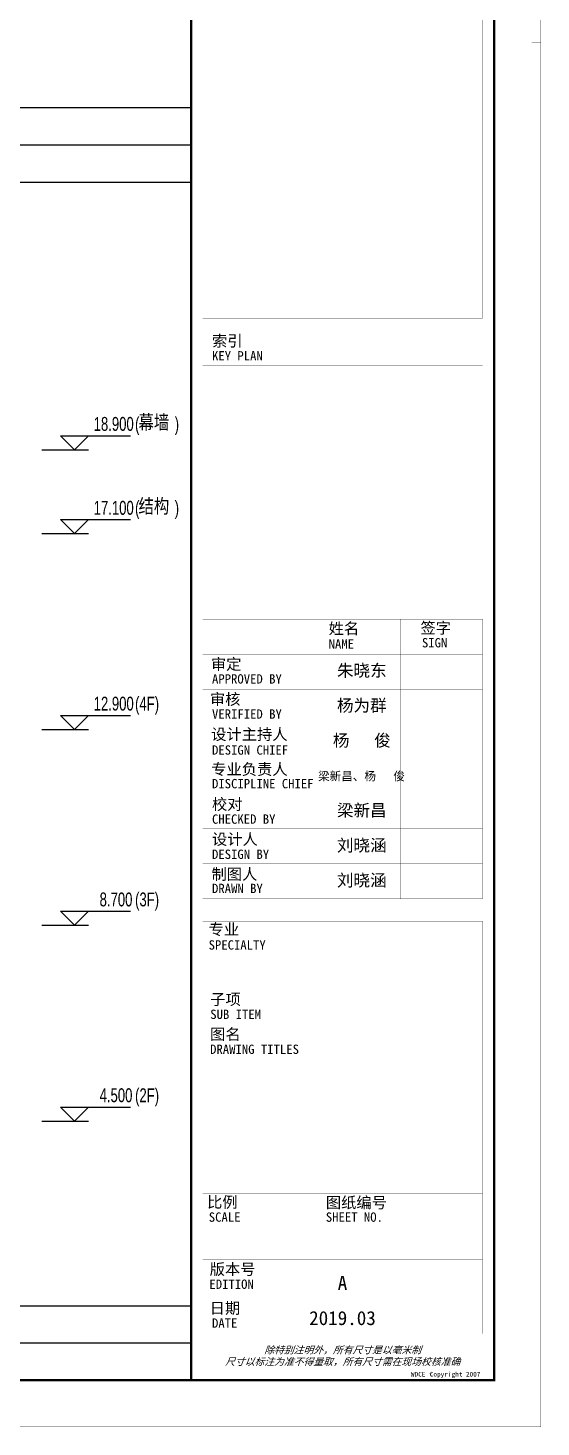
# Model space of a CAD drawing. Extents: x -3 to 440502, y -49243 to 59402.
# Drawn here: x 73106 to 84102, y -2 to 30006 of the extents above; entities that cross this region are included whole.
import ezdxf
from ezdxf.enums import TextEntityAlignment as Align

# ---------------------------------------------------------------- set-up
doc = ezdxf.new("R2010")
doc.units = 0
doc.header["$LTSCALE"] = 1000
doc.header["$MEASUREMENT"] = 0
for name, color, linetype in [('00-图签签名_10', 10, 'Continuous'), ('01-标注_标高', 200, 'Continuous'), ('02-TEXT_标注', 130, 'Continuous'), ('A-0-图名图例', 2, 'Continuous')]:
    doc.layers.add(name, color=color, linetype=linetype)
doc.styles.add('_TCH_DIM', font='ros.shx', dxfattribs={"bigfont": 'jd.shx'})
doc.styles.get("Standard").update_dxf_attribs({"font": 'gbenor.shx', "bigfont": 'gbcbig.shx'})
doc.styles.add('华文细黑', font='STXIHEI.TTF', dxfattribs={"height": 10})
doc.styles.add('图签信息$0$华文细黑', font='STXIHEI.TTF', dxfattribs={"height": 10})

# ---------------------------------------------------------------- blocks, each defined once
blk = doc.blocks.new('图框-A1')
for points, const_width in [([(0, 0), (841, 0), (841, 594), (0, 594)], 0.05), ([(766, 584), (25, 584), (25, 10), (766, 10)], 0.5)]:
    blk.add_lwpolyline(points, close=True, dxfattribs=dict(const_width=const_width))
at = {"const_width": 0.05}
blk.add_lwpolyline([(841, 297), (839, 297)], dxfattribs=at)
blk = doc.blocks.new('图签信息$0$WDCE Copyright200X')
at = {"const_width": 0.016}
blk.add_lwpolyline([(-10.6, 1.26, 1), (-11.4, 1.26, 1)], format="xyb", close=True, dxfattribs=at)
at = {"style": '图签信息$0$华文细黑'}
for s, p in [('WDCE ', (-11.46, 0.5)), ('     Copyright ', (-3.51, 0.5))]:
    blk.add_text(s, height=1, dxfattribs=at).set_placement(p, align=Align.BOTTOM_RIGHT)
blk.add_text('c', height=0.6, dxfattribs=at).set_placement((-11.04, 1.35), align=Align.MIDDLE_CENTER)
blk.add_attdef('200X', text='', height=1, dxfattribs=at).set_placement((-0.45, 0.5), align=Align.BOTTOM_RIGHT)
blk = doc.blocks.new('图签信息')
at = {"const_width": 0.5}
blk.add_lwpolyline([(-65, 0), (0, 0), (0, 500.5), (-65, 500.5)], close=True, dxfattribs=at)
at = {"const_width": 0.05}
for points in [[(-62.5, 404.92), (-62.5, 227.83)], [(-62.5, 227.83), (-2.5, 227.83), (-2.5, 404.92)], [(-57.5, 288.83), (-7.5, 288.83)], [(-57.5, 234.85), (-7.5, 234.85)], [(-62.5, 227.83), (-2.5, 227.83)], [(-62.5, 217.74), (-2.5, 217.74)], [(-62.5, 103.26), (-2.5, 103.26), (-2.5, 163.26), (-62.5, 163.26), (-62.5, 103.26)], [(-37.5, 163.26), (-37.5, 103.26)], [(-20, 163.26), (-20, 103.26)], [(-62.5, 155.76), (-2.5, 155.76)], [(-62.5, 148.26), (-2.5, 148.26)], [(-62.5, 140.76), (-2.5, 140.76)], [(-62.5, 133.26), (-2.5, 133.26)], [(-62.5, 125.76), (-2.5, 125.76)], [(-62.5, 118.26), (-2.5, 118.26)], [(-62.5, 110.76), (-2.5, 110.76)], [(-62.5, 98.5), (-2.5, 98.5), (-2.5, 10), (-62.5, 10), (-62.5, 98.5)], [(-62.5, 83.5), (-2.5, 83.5)], [(-62.5, 76), (-2.5, 76)], [(-62.5, 40), (-2.5, 40)], [(-37.5, 40), (-37.5, 26)], [(-62.5, 26), (-2.5, 26)], [(-62.5, 18), (-2.5, 18)]]:
    blk.add_lwpolyline(points, dxfattribs=at)
blk.add_blockref('图签信息$0$WDCE Copyright200X', (-2.5, 0)).add_auto_attribs({'200X': '2007'})
at = {"style": '图签信息$0$华文细黑'}
for s, height, p in [('索引', 2.4, (-60.5, 224.14)), ('KEY PLAN', 2, (-60.5, 220.74)), ('姓名', 2.4, (-35.5, 162.47)), ('签字', 2.4, (-15.81, 162.57)), ('SIGN', 2, (-15.5, 159.2)), ('NAME', 2, (-35.5, 158.96)), ('审定', 2.4, (-60.73, 154.81)), ('APPROVED BY', 2, (-60.5, 151.44)), ('审核', 2.4, (-60.95, 147.29)), ('VERIFIED BY', 2, (-60.5, 143.91)), ('设计主持人', 2.4, (-60.68, 139.76)), ('DESIGN CHIEF', 2, (-60.5, 136.19)), ('专业负责人', 2.4, (-60.67, 132.26)), ('DISCIPLINE CHIEF', 2, (-60.5, 128.98)), ('校对', 2.4, (-60.5, 124.76)), ('CHECKED BY', 2, (-60.5, 121.37)), ('设计人', 2.4, (-60.5, 117.26)), ('DESIGN BY', 2, (-60.5, 113.83)), ('制图人', 2.4, (-60.61, 109.76)), ('DRAWN BY', 2, (-60.5, 106.5)), ('专业', 2.4, (-61.23, 97.93)), ('SPECIALTY', 2, (-61.23, 94.38)), ('子项', 2.4, (-60.88, 82.92)), ('SUB ITEM', 2, (-60.88, 79.5)), ('图名', 2.4, (-60.91, 75.41)), ('DRAWING TITLES', 2, (-60.91, 72)), ('比例', 2.4, (-61.56, 39.42)), ('图纸编号', 2.4, (-36.1, 39.32)), ('SCALE', 2, (-61.19, 36)), ('SHEET NO.', 2, (-36.1, 36)), ('版本号', 2.4, (-61, 25.03)), ('EDITION', 2, (-61.06, 21.61)), ('日期', 2.4, (-61, 16.68)), ('DATE', 2, (-60.5, 13.26))]:
    blk.add_text(s, height=height, dxfattribs=at).set_placement(p, align=Align.TOP_LEFT)
at = {"color": 4, "style": '图签信息$0$华文细黑'}
for s, p in [('A', (-32.53, 19.4)), ('2019.03', (-32.53, 11.84))]:
    blk.add_text(s, height=3, dxfattribs=at).set_placement(p, align=Align.CENTER)
at = {"style": '图签信息$0$华文细黑', "oblique": 20}
for s, p in [('除特别注明外，所有尺寸是以毫米制', (-32.5, 6.5)), ('尺寸以标注为准不得量取，所有尺寸需在现场校核准确', (-32.5, 4))]:
    blk.add_text(s, height=1.5, dxfattribs=at).set_placement(p, align=Align.MIDDLE_CENTER)
blk = doc.blocks.new('图签-A1')
at = {"color": 2}
blk.add_blockref('图签信息', (0, 0), dxfattribs=at)
blk = doc.blocks.new('*U29')
for p, q in [((0, 1600), (25191, 1600)), ((0, 800), (25191, 800)), ((0, 0), (25191, 0))]:
    blk.add_line(p, q)
for points in [[(2000, 1600), (2000, 0)], [(4000, 1600), (4000, 0)]]:
    blk.add_lwpolyline(points)
for s, p in [('设计编号', (176, 1020)), ('位置', (176, 258))]:
    blk.add_text(s, height=332.8).set_placement(p)
blk = doc.blocks.new('*U20')
for p, q in [((0, 1600), (25191, 1600)), ((0, 800), (25191, 800)), ((0, 0), (25191, 0))]:
    blk.add_line(p, q)
for points in [[(2000, 1600), (2000, 0)], [(4000, 1600), (4000, 0)]]:
    blk.add_lwpolyline(points)
for s, p in [('设计编号', (176, 1020)), ('位置', (176, 258))]:
    blk.add_text(s, height=332.8).set_placement(p)
blk = doc.blocks.new('A$C65EA1C14')
at = {"layer": '00-图签签名_10', "attachment_point": 5, "rotation": 270, "style": '华文细黑'}
for s, insert, char_height, width in [('梁新昌、杨   俊', (-526, -180.9), 36.4, 14224.057), ('刘晓涵', (-973.2, -182.3), 52, 20320.081), ('刘晓涵', (-823.2, -182.3), 52, 20320.081), ('梁新昌', (-673.2, -182.3), 52, 20320.081), ('杨   俊', (-373.2, -182.3), 52, 20320.081), ('杨为群', (-223.2, -182.3), 52, 20320.081), ('朱晓东', (-73.2, -182.3), 52, 20320.081)]:
    blk.add_mtext(s, dxfattribs=dict(at, insert=insert, char_height=char_height, width=width))

msp = doc.modelspace()

# ---------------------------------------------------------------- linework, layer by layer
at = {"layer": '01-标注_标高'}
for p, q in [((74104.9, 20960), (73804.9, 21260)), ((73804.9, 21260), (75300.9, 21260)), ((74104.9, 20960), (74404.9, 21260)), ((73404.9, 20960), (74404.9, 20960)), ((74104.9, 19160), (73804.9, 19460)), ((73804.9, 19460), (75300.9, 19460)), ((74104.9, 19160), (74404.9, 19460)), ((73404.9, 19160), (74404.9, 19160)), ((74104.9, 14960), (73804.9, 15260)), ((73804.9, 15260), (75300.9, 15260)), ((74104.9, 14960), (74404.9, 15260)), ((73404.9, 14960), (74404.9, 14960)), ((74104.9, 10760), (73804.9, 11060)), ((73804.9, 11060), (75300.9, 11060)), ((74104.9, 10760), (74404.9, 11060)), ((73404.9, 10760), (74404.9, 10760)), ((74104.9, 6560), (73804.9, 6860)), ((73804.9, 6860), (75300.9, 6860)), ((74104.9, 6560), (74404.9, 6860)), ((73404.9, 6560), (74404.9, 6560))]:
    msp.add_line(p, q, dxfattribs=at)

# ---------------------------------------------------------------- block references
at = {"xscale": 100, "yscale": 100, "zscale": 100}
for name, p in [('图框-A1', (0, 0)), ('图签-A1', (83100, 1000))]:
    msp.add_blockref(name, p, dxfattribs=at)
at = {"xscale": 5, "yscale": 5, "zscale": 5, "rotation": 90}
msp.add_blockref('A$C65EA1C14', (79350, 16576.2), dxfattribs=at)
at = {"layer": 'A-0-图名图例'}
for name, p in [('*U29', (51408.6, 26699.8)), ('*U20', (51408.6, 1000))]:
    msp.add_blockref(name, p, dxfattribs=at)

# ---------------------------------------------------------------- texts
at = {"layer": '02-TEXT_标注', "style": '_TCH_DIM', "width": 0.705882}
for s, p in [('18.900', (74513.4, 21365)), ('(', (75400.9, 21365)), (')', (76250.4, 21365)), ('17.100', (74513.4, 19565)), ('(', (75400.9, 19565)), (')', (76250.4, 19565)), ('12.900', (74513.4, 15365)), ('(4F)', (75400.9, 15365)), ('8.700', (74640.9, 11165)), ('(3F)', (75400.9, 11165)), ('4.500', (74640.9, 6965)), ('(2F)', (75400.9, 6965))]:
    msp.add_text(s, height=297.5, dxfattribs=at).set_placement(p)
at = {"layer": '02-TEXT_标注', "style": '_TCH_DIM'}
for s, p in [('幕墙', (75474.4, 21365)), ('结构', (75474.4, 19565))]:
    msp.add_text(s, height=347.29, dxfattribs=at).set_placement(p)

doc.saveas('drawing.dxf')
